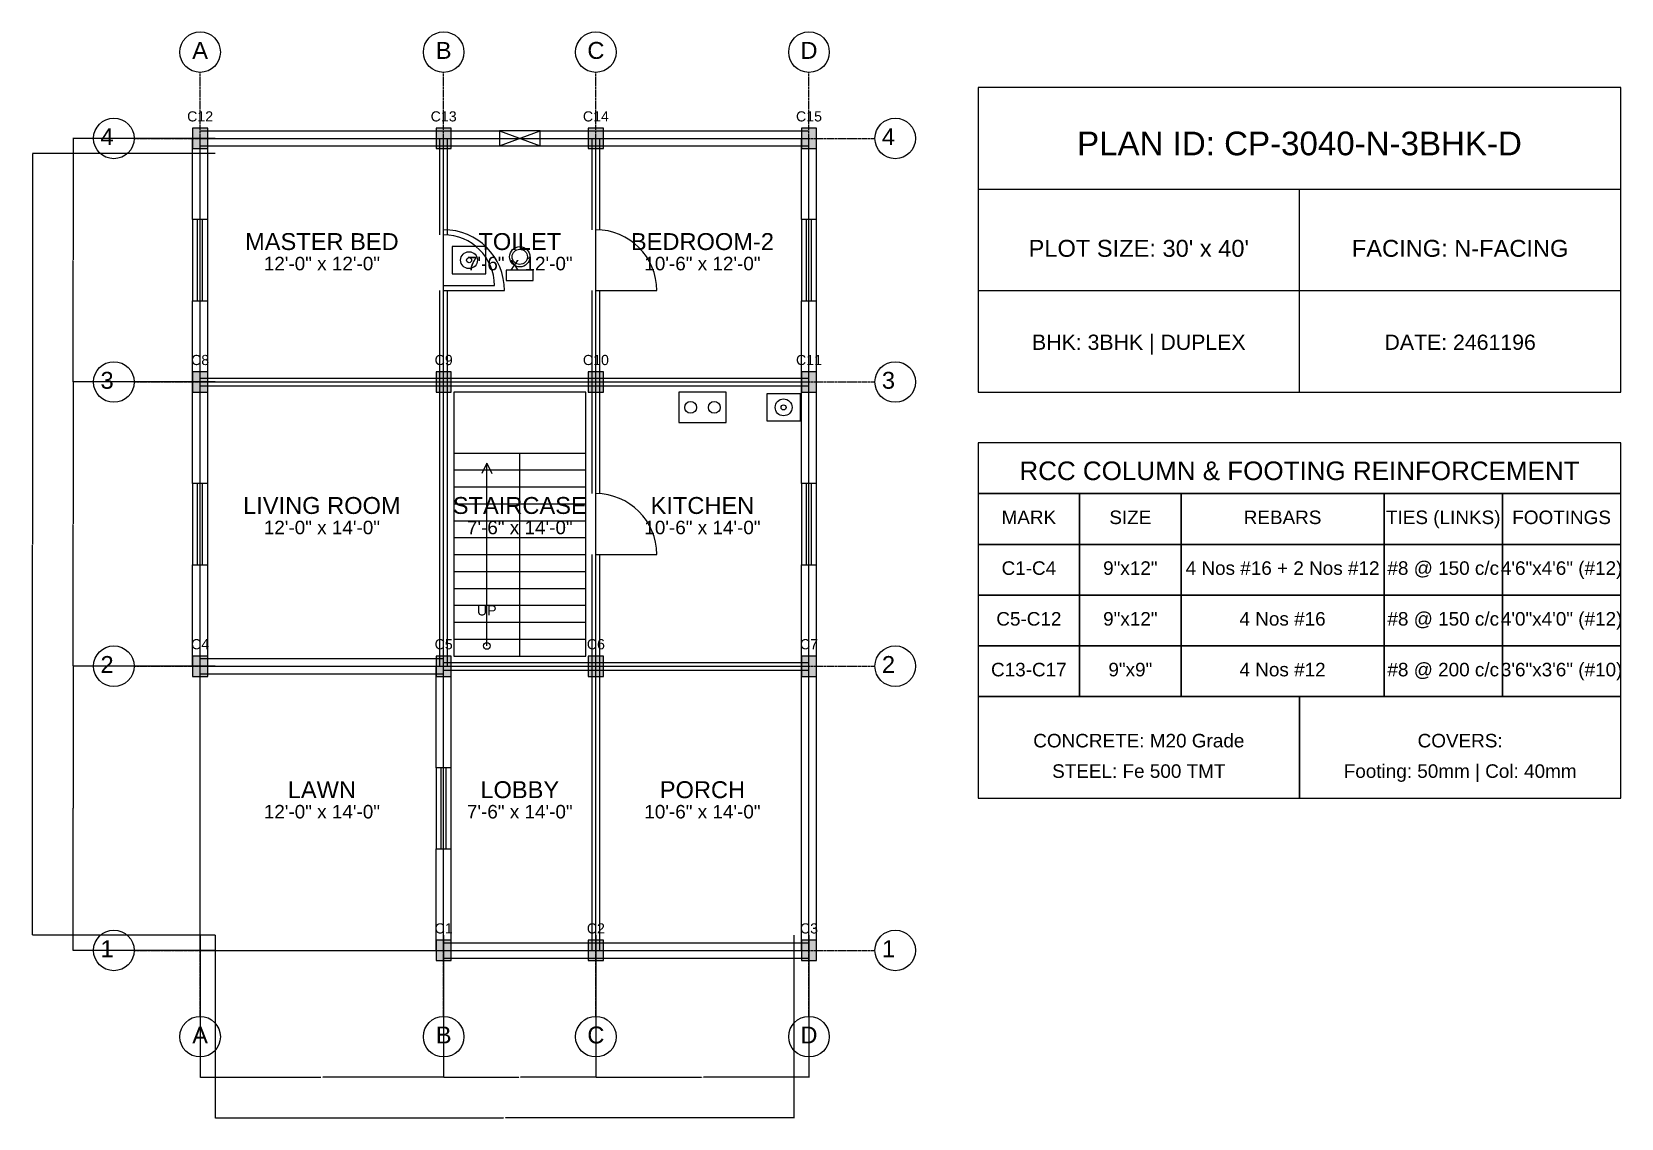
# Model space of a CAD drawing. Header units: inches. Extents: x -134 to 23580, y -99 to 23207.
# Drawn here: x 4900 to 5840, y 2401 to 3043 of the extents above; entities that cross this region are included whole.
import ezdxf
from ezdxf.enums import TextEntityAlignment as Align

# ---------------------------------------------------------------- set-up
doc = ezdxf.new("R2010")
doc.units = ezdxf.units.IN
doc.header["$MEASUREMENT"] = 0
doc.linetypes.add('CENTER', pattern=[2, 1.25, -0.25, 0.25, -0.25])
for name, color, linetype in [('A-COL-HATCH', 251, 'Continuous'), ('A-COLUMN', 1, 'Continuous'), ('A-DIM', 5, 'Continuous'), ('A-DOOR', 30, 'Continuous'), ('A-FIXTURE', 8, 'Continuous'), ('A-STAIR', 6, 'Continuous'), ('A-TEXT', 2, 'Continuous'), ('A-WALL-EXT', 7, 'Continuous'), ('A-WALL-INT', 9, 'Continuous'), ('A-WINDOW', 4, 'Continuous'), ('S-BEAM-FRAMING', 2, 'Continuous'), ('S-BUBBLE', 4, 'Continuous'), ('S-GRID-CENTER', 8, 'CENTER'), ('S-TABLE', 7, 'Continuous'), ('S-TEXT', 3, 'Continuous')]:
    doc.layers.add(name, color=color, linetype=linetype)
doc.styles.get("Standard").update_dxf_attribs({"font": 'arial.ttf'})
doc.dimstyles.get("Standard").update_dxf_attribs({"dimtxt": 0.18, "dimasz": 0.18, "dimexe": 0.18, "dimexo": 0.0625, "dimgap": 0.09, "dimtad": 0, "dimtih": 1, "dimtoh": 1, "dimdec": 4, "dimzin": 0, "dimdsep": 46, "dimtxsty": 'Standard', "dimcen": 0.09, "dimadec": 0, "dimazin": 0, "dimtfac": 1, "dimtdec": 4, "dimtofl": 0, "dimtmove": 0, "dimatfit": 3, "dimfxl": 1, "dimtolj": 1, "dimtzin": 0, "dimarcsym": 0})

# ---------------------------------------------------------------- blocks, each defined once
blk = doc.blocks.new('*D147')
at = {"layer": 'A-DIM', "color": 0, "lineweight": -2, "transparency": 16777216}
for p, q in [((5000, 2508.94), (5000, 2424.82)), ((5144, 2508.94), (5144, 2424.82)), ((5000.18, 2425), (5071.41, 2425)), ((5143.82, 2425), (5072.59, 2425))]:
    blk.add_line(p, q, dxfattribs=at)
at = {"layer": 'A-DIM', "color": 0, "transparency": 16777216}
for points in [[(5000.18, 2425.03), (5000.18, 2424.97), (5000, 2425)], [(5143.82, 2425.03), (5143.82, 2424.97), (5144, 2425)]]:
    blk.add_solid(points, dxfattribs=at)
at = {"layer": 'Defpoints', "color": 0, "transparency": 16777216}
for p in [(5000, 2509), (5144, 2509), (5144, 2425)]:
    blk.add_point(p, dxfattribs=at)
at = {"layer": 'A-DIM', "color": 0, "transparency": 16777216, "insert": (5072, 2425), "char_height": 0.18, "attachment_point": 5}
blk.add_mtext('\\A1;144.0000', dxfattribs=at)
blk = doc.blocks.new('*D148')
at = {"layer": 'A-DIM', "color": 0, "lineweight": -2, "transparency": 16777216}
for p, q in [((5144, 2508.94), (5144, 2424.82)), ((5234, 2508.94), (5234, 2424.82)), ((5144.18, 2425), (5188.47, 2425)), ((5233.82, 2425), (5189.53, 2425))]:
    blk.add_line(p, q, dxfattribs=at)
at = {"layer": 'A-DIM', "color": 0, "transparency": 16777216}
for points in [[(5144.18, 2425.03), (5144.18, 2424.97), (5144, 2425)], [(5233.82, 2425.03), (5233.82, 2424.97), (5234, 2425)]]:
    blk.add_solid(points, dxfattribs=at)
at = {"layer": 'Defpoints', "color": 0, "transparency": 16777216}
for p in [(5144, 2509), (5234, 2509), (5234, 2425)]:
    blk.add_point(p, dxfattribs=at)
at = {"layer": 'A-DIM', "color": 0, "transparency": 16777216, "insert": (5189, 2425), "char_height": 0.18, "attachment_point": 5}
blk.add_mtext('\\A1;90.0000', dxfattribs=at)
blk = doc.blocks.new('*D149')
at = {"layer": 'A-DIM', "color": 0, "lineweight": -2, "transparency": 16777216}
for p, q in [((5234, 2508.94), (5234, 2424.82)), ((5360, 2508.94), (5360, 2424.82)), ((5234.18, 2425), (5296.41, 2425)), ((5359.82, 2425), (5297.59, 2425))]:
    blk.add_line(p, q, dxfattribs=at)
at = {"layer": 'A-DIM', "color": 0, "transparency": 16777216}
for points in [[(5234.18, 2425.03), (5234.18, 2424.97), (5234, 2425)], [(5359.82, 2425.03), (5359.82, 2424.97), (5360, 2425)]]:
    blk.add_solid(points, dxfattribs=at)
at = {"layer": 'Defpoints', "color": 0, "transparency": 16777216}
for p in [(5234, 2509), (5360, 2509), (5360, 2425)]:
    blk.add_point(p, dxfattribs=at)
at = {"layer": 'A-DIM', "color": 0, "transparency": 16777216, "insert": (5297, 2425), "char_height": 0.18, "attachment_point": 5}
blk.add_mtext('\\A1;126.0000', dxfattribs=at)
blk = doc.blocks.new('*D150')
at = {"layer": 'A-DIM', "color": 0, "lineweight": -2, "transparency": 16777216}
for p, q in [((5009, 2508.94), (5009, 2400.82)), ((5351, 2508.94), (5351, 2400.82)), ((5009.18, 2401), (5179.4, 2401)), ((5350.82, 2401), (5180.6, 2401))]:
    blk.add_line(p, q, dxfattribs=at)
at = {"layer": 'A-DIM', "color": 0, "transparency": 16777216}
for points in [[(5009.18, 2401.03), (5009.18, 2400.97), (5009, 2401)], [(5350.82, 2401.03), (5350.82, 2400.97), (5351, 2401)]]:
    blk.add_solid(points, dxfattribs=at)
at = {"layer": 'Defpoints', "color": 0, "transparency": 16777216}
for p in [(5009, 2509), (5351, 2509), (5351, 2401)]:
    blk.add_point(p, dxfattribs=at)
at = {"layer": 'A-DIM', "color": 0, "transparency": 16777216, "insert": (5180, 2401), "char_height": 0.18, "attachment_point": 5}
blk.add_mtext('\\A1;342.0000', dxfattribs=at)
blk = doc.blocks.new('*D151')
at = {"layer": 'A-DIM', "color": 0, "lineweight": -2, "transparency": 16777216}
for p, q in [((5008.94, 2668), (4924.82, 2668)), ((4925, 2667.82), (4925, 2584.18)), ((4925, 2500.18), (4925, 2583.82)), ((5008.94, 2500), (4924.82, 2500))]:
    blk.add_line(p, q, dxfattribs=at)
at = {"layer": 'A-DIM', "color": 0, "transparency": 16777216}
for points in [[(4924.97, 2667.82), (4925.03, 2667.82), (4925, 2668)], [(4924.97, 2500.18), (4925.03, 2500.18), (4925, 2500)]]:
    blk.add_solid(points, dxfattribs=at)
at = {"layer": 'Defpoints', "color": 0, "transparency": 16777216}
for p in [(4925, 2668), (5009, 2668), (5009, 2500)]:
    blk.add_point(p, dxfattribs=at)
at = {"layer": 'A-DIM', "color": 0, "transparency": 16777216, "insert": (4925, 2584), "char_height": 0.18, "attachment_point": 5}
blk.add_mtext('\\A1;168.0000', dxfattribs=at)
blk = doc.blocks.new('*D152')
at = {"layer": 'A-DIM', "color": 0, "lineweight": -2, "transparency": 16777216}
for p, q in [((5008.94, 2836), (4924.82, 2836)), ((4925, 2835.82), (4925, 2752.18)), ((4925, 2668.18), (4925, 2751.82)), ((5008.94, 2668), (4924.82, 2668))]:
    blk.add_line(p, q, dxfattribs=at)
at = {"layer": 'A-DIM', "color": 0, "transparency": 16777216}
for points in [[(4924.97, 2835.82), (4925.03, 2835.82), (4925, 2836)], [(4924.97, 2668.18), (4925.03, 2668.18), (4925, 2668)]]:
    blk.add_solid(points, dxfattribs=at)
at = {"layer": 'Defpoints', "color": 0, "transparency": 16777216}
for p in [(4925, 2836), (5009, 2836), (5009, 2668)]:
    blk.add_point(p, dxfattribs=at)
at = {"layer": 'A-DIM', "color": 0, "transparency": 16777216, "insert": (4925, 2752), "char_height": 0.18, "attachment_point": 5}
blk.add_mtext('\\A1;168.0000', dxfattribs=at)
blk = doc.blocks.new('*D153')
at = {"layer": 'A-DIM', "color": 0, "lineweight": -2, "transparency": 16777216}
for p, q in [((5008.94, 2980), (4924.82, 2980)), ((4925, 2979.82), (4925, 2908.18)), ((4925, 2836.18), (4925, 2907.82)), ((5008.94, 2836), (4924.82, 2836))]:
    blk.add_line(p, q, dxfattribs=at)
at = {"layer": 'A-DIM', "color": 0, "transparency": 16777216}
for points in [[(4924.97, 2979.82), (4925.03, 2979.82), (4925, 2980)], [(4924.97, 2836.18), (4925.03, 2836.18), (4925, 2836)]]:
    blk.add_solid(points, dxfattribs=at)
at = {"layer": 'Defpoints', "color": 0, "transparency": 16777216}
for p in [(4925, 2980), (5009, 2980), (5009, 2836)]:
    blk.add_point(p, dxfattribs=at)
at = {"layer": 'A-DIM', "color": 0, "transparency": 16777216, "insert": (4925, 2908), "char_height": 0.18, "attachment_point": 5}
blk.add_mtext('\\A1;144.0000', dxfattribs=at)
blk = doc.blocks.new('*D154')
at = {"layer": 'A-DIM', "color": 0, "lineweight": -2, "transparency": 16777216}
for p, q in [((5008.94, 2971), (4900.82, 2971)), ((4901, 2970.82), (4901, 2740.18)), ((4901, 2509.18), (4901, 2739.82)), ((5008.94, 2509), (4900.82, 2509))]:
    blk.add_line(p, q, dxfattribs=at)
at = {"layer": 'A-DIM', "color": 0, "transparency": 16777216}
for points in [[(4900.97, 2970.82), (4901.03, 2970.82), (4901, 2971)], [(4900.97, 2509.18), (4901.03, 2509.18), (4901, 2509)]]:
    blk.add_solid(points, dxfattribs=at)
at = {"layer": 'Defpoints', "color": 0, "transparency": 16777216}
for p in [(4901, 2971), (5009, 2971), (5009, 2509)]:
    blk.add_point(p, dxfattribs=at)
at = {"layer": 'A-DIM', "color": 0, "transparency": 16777216, "insert": (4901, 2740), "char_height": 0.18, "attachment_point": 5}
blk.add_mtext('\\A1;462.0000', dxfattribs=at)

msp = doc.modelspace()

# ---------------------------------------------------------------- linework, layer by layer
at = {"layer": 'A-COL-HATCH'}
for points in [[(4995.5, 2974), (5004.5, 2974), (4995.5, 2986), (5004.5, 2986)], [(5139.5, 2974), (5148.5, 2974), (5139.5, 2986), (5148.5, 2986)], [(5229.5, 2974), (5238.5, 2974), (5229.5, 2986), (5238.5, 2986)], [(5355.5, 2974), (5364.5, 2974), (5355.5, 2986), (5364.5, 2986)], [(4995.5, 2830), (5004.5, 2830), (4995.5, 2842), (5004.5, 2842)], [(5139.5, 2830), (5148.5, 2830), (5139.5, 2842), (5148.5, 2842)], [(5229.5, 2830), (5238.5, 2830), (5229.5, 2842), (5238.5, 2842)], [(5355.5, 2830), (5364.5, 2830), (5355.5, 2842), (5364.5, 2842)], [(4995.5, 2662), (5004.5, 2662), (4995.5, 2674), (5004.5, 2674)], [(5139.5, 2662), (5148.5, 2662), (5139.5, 2674), (5148.5, 2674)], [(5229.5, 2662), (5238.5, 2662), (5229.5, 2674), (5238.5, 2674)], [(5355.5, 2662), (5364.5, 2662), (5355.5, 2674), (5364.5, 2674)], [(5139.5, 2494), (5148.5, 2494), (5139.5, 2506), (5148.5, 2506)], [(5229.5, 2494), (5238.5, 2494), (5229.5, 2506), (5238.5, 2506)], [(5355.5, 2494), (5364.5, 2494), (5355.5, 2506), (5364.5, 2506)]]:
    msp.add_solid(points, dxfattribs=at)
at = {"layer": 'A-COLUMN'}
for points in [[(4995.5, 2974), (5004.5, 2974), (5004.5, 2986), (4995.5, 2986)], [(5139.5, 2974), (5148.5, 2974), (5148.5, 2986), (5139.5, 2986)], [(5229.5, 2974), (5238.5, 2974), (5238.5, 2986), (5229.5, 2986)], [(5355.5, 2974), (5364.5, 2974), (5364.5, 2986), (5355.5, 2986)], [(4995.5, 2830), (5004.5, 2830), (5004.5, 2842), (4995.5, 2842)], [(5139.5, 2830), (5148.5, 2830), (5148.5, 2842), (5139.5, 2842)], [(5229.5, 2830), (5238.5, 2830), (5238.5, 2842), (5229.5, 2842)], [(5355.5, 2830), (5364.5, 2830), (5364.5, 2842), (5355.5, 2842)], [(4995.5, 2662), (5004.5, 2662), (5004.5, 2674), (4995.5, 2674)], [(5139.5, 2662), (5148.5, 2662), (5148.5, 2674), (5139.5, 2674)], [(5229.5, 2662), (5238.5, 2662), (5238.5, 2674), (5229.5, 2674)], [(5355.5, 2662), (5364.5, 2662), (5364.5, 2674), (5355.5, 2674)], [(5139.5, 2494), (5148.5, 2494), (5148.5, 2506), (5139.5, 2506)], [(5229.5, 2494), (5238.5, 2494), (5238.5, 2506), (5229.5, 2506)], [(5355.5, 2494), (5364.5, 2494), (5364.5, 2506), (5355.5, 2506)]]:
    msp.add_lwpolyline(points, close=True, dxfattribs=at)
at = {"layer": 'A-DOOR'}
for p, q in [((5144, 2893), (5174, 2893)), ((5144, 2890), (5180, 2890)), ((5234, 2890), (5270, 2890)), ((5234, 2734), (5270, 2734))]:
    msp.add_line(p, q, dxfattribs=at)
for centre, radius in [((5144, 2890), 36), ((5144, 2893), 30), ((5234, 2890), 36), ((5234, 2734), 36)]:
    msp.add_arc(centre, radius, 0, 90, dxfattribs=at)
at = {"layer": 'A-FIXTURE'}
for points in [[(5149, 2900), (5169, 2900), (5169, 2916), (5149, 2916)], [(5181, 2896), (5197, 2896), (5197, 2902), (5181, 2902)], [(5283, 2812), (5311, 2812), (5311, 2830), (5283, 2830)], [(5335, 2813), (5355, 2813), (5355, 2829), (5335, 2829)]]:
    msp.add_lwpolyline(points, close=True, dxfattribs=at)
for centre, radius in [((5189, 2910), 6), ((5189, 2910), 4.5), ((5159, 2908), 5), ((5159, 2908), 1.5), ((5290, 2821), 3.5), ((5304, 2821), 3.5), ((5345, 2821), 5), ((5345, 2821), 1.5)]:
    msp.add_circle(centre, radius, dxfattribs=at)
at = {"layer": 'A-STAIR'}
for p, q in [((5150, 2794), (5228, 2794)), ((5189, 2674), (5189, 2794)), ((5150, 2784), (5189, 2784)), ((5169.5, 2788), (5166.5, 2782)), ((5169.5, 2680), (5169.5, 2788)), ((5169.5, 2788), (5172.5, 2782)), ((5189, 2784), (5228, 2784)), ((5150, 2774), (5189, 2774)), ((5189, 2774), (5228, 2774)), ((5150, 2764), (5189, 2764)), ((5189, 2764), (5228, 2764)), ((5150, 2754), (5189, 2754)), ((5189, 2754), (5228, 2754)), ((5150, 2744), (5189, 2744)), ((5189, 2744), (5228, 2744)), ((5150, 2734), (5189, 2734)), ((5189, 2734), (5228, 2734)), ((5150, 2724), (5189, 2724)), ((5189, 2724), (5228, 2724)), ((5150, 2714), (5189, 2714)), ((5189, 2714), (5228, 2714)), ((5150, 2704), (5189, 2704)), ((5189, 2704), (5228, 2704)), ((5150, 2694), (5189, 2694)), ((5189, 2694), (5228, 2694)), ((5150, 2684), (5189, 2684)), ((5189, 2684), (5228, 2684))]:
    msp.add_line(p, q, dxfattribs=at)
msp.add_lwpolyline([(5150, 2674), (5228, 2674), (5228, 2830), (5150, 2830)], close=True, dxfattribs=at)
msp.add_circle((5169.5, 2680), 2, dxfattribs=at)
at = {"layer": 'A-WALL-EXT'}
for p, q in [((4995.5, 2932), (4995.5, 2980)), ((5000, 2984.5), (5144, 2984.5)), ((5004.5, 2932), (5004.5, 2980)), ((5144, 2984.5), (5177, 2984.5)), ((5201, 2984.5), (5234, 2984.5)), ((5234, 2984.5), (5360, 2984.5)), ((5355.5, 2932), (5355.5, 2980)), ((5364.5, 2932), (5364.5, 2980)), ((5000, 2975.5), (5144, 2975.5)), ((5144, 2975.5), (5177, 2975.5)), ((5201, 2975.5), (5234, 2975.5)), ((5234, 2975.5), (5360, 2975.5)), ((5460, 2950), (5840, 2950)), ((5650, 2830), (5650, 2950)), ((5460, 2890), (5840, 2890)), ((4995.5, 2836), (4995.5, 2884)), ((5004.5, 2836), (5004.5, 2884)), ((5355.5, 2836), (5355.5, 2884)), ((5364.5, 2836), (5364.5, 2884)), ((4995.5, 2776), (4995.5, 2836)), ((5004.5, 2776), (5004.5, 2836)), ((5355.5, 2776), (5355.5, 2836)), ((5364.5, 2776), (5364.5, 2836)), ((4995.5, 2668), (4995.5, 2728)), ((5004.5, 2668), (5004.5, 2728)), ((5355.5, 2668), (5355.5, 2728)), ((5364.5, 2668), (5364.5, 2728)), ((5000, 2672.5), (5144, 2672.5)), ((5000, 2663.5), (5144, 2663.5)), ((5139.5, 2608), (5139.5, 2668)), ((5148.5, 2608), (5148.5, 2668)), ((5355.5, 2500), (5355.5, 2668)), ((5364.5, 2500), (5364.5, 2668)), ((5139.5, 2500), (5139.5, 2560)), ((5148.5, 2500), (5148.5, 2560)), ((5144, 2504.5), (5234, 2504.5)), ((5234, 2504.5), (5360, 2504.5)), ((5144, 2495.5), (5234, 2495.5)), ((5234, 2495.5), (5360, 2495.5))]:
    msp.add_line(p, q, dxfattribs=at)
msp.add_lwpolyline([(5460, 2830), (5840, 2830), (5840, 3010), (5460, 3010)], close=True, dxfattribs=at)
at = {"layer": 'A-WALL-INT'}
for p, q in [((5141.75, 2923), (5141.75, 2980)), ((5146.25, 2923), (5146.25, 2980)), ((5231.75, 2926), (5231.75, 2980)), ((5236.25, 2926), (5236.25, 2980)), ((5141.75, 2836), (5141.75, 2890)), ((5146.25, 2836), (5146.25, 2890)), ((5231.75, 2836), (5231.75, 2890)), ((5236.25, 2836), (5236.25, 2890)), ((5000, 2838.25), (5144, 2838.25)), ((5144, 2838.25), (5234, 2838.25)), ((5234, 2838.25), (5360, 2838.25)), ((5000, 2833.75), (5144, 2833.75)), ((5141.75, 2668), (5141.75, 2836)), ((5144, 2833.75), (5234, 2833.75)), ((5146.25, 2668), (5146.25, 2836)), ((5231.75, 2770), (5231.75, 2836)), ((5234, 2833.75), (5360, 2833.75)), ((5236.25, 2770), (5236.25, 2836)), ((5231.75, 2668), (5231.75, 2734)), ((5236.25, 2668), (5236.25, 2734)), ((5144, 2670.25), (5234, 2670.25)), ((5234, 2670.25), (5360, 2670.25)), ((5144, 2665.75), (5234, 2665.75)), ((5231.75, 2500), (5231.75, 2668)), ((5234, 2665.75), (5360, 2665.75)), ((5236.25, 2500), (5236.25, 2668))]:
    msp.add_line(p, q, dxfattribs=at)
at = {"layer": 'A-WINDOW'}
for p, q in [((5177, 2975.5), (5201, 2984.5)), ((5177, 2984.5), (5201, 2975.5)), ((4998.5, 2884), (4998.5, 2932)), ((5001.5, 2884), (5001.5, 2932)), ((5358.5, 2884), (5358.5, 2932)), ((5361.5, 2884), (5361.5, 2932)), ((4998.5, 2728), (4998.5, 2776)), ((5001.5, 2728), (5001.5, 2776)), ((5358.5, 2728), (5358.5, 2776)), ((5361.5, 2728), (5361.5, 2776)), ((5142.5, 2560), (5142.5, 2608)), ((5145.5, 2560), (5145.5, 2608))]:
    msp.add_line(p, q, dxfattribs=at)
for points in [[(5177, 2975.5), (5201, 2975.5), (5201, 2984.5), (5177, 2984.5)], [(4995.5, 2884), (5004.5, 2884), (5004.5, 2932), (4995.5, 2932)], [(5355.5, 2884), (5364.5, 2884), (5364.5, 2932), (5355.5, 2932)], [(4995.5, 2728), (5004.5, 2728), (5004.5, 2776), (4995.5, 2776)], [(5355.5, 2728), (5364.5, 2728), (5364.5, 2776), (5355.5, 2776)], [(5139.5, 2560), (5148.5, 2560), (5148.5, 2608), (5139.5, 2608)]]:
    msp.add_lwpolyline(points, close=True, dxfattribs=at)
at = {"layer": 'S-BEAM-FRAMING'}
for p, q in [((5000, 2500), (5000, 2980)), ((5000, 2980), (5360, 2980)), ((5144, 2500), (5144, 2980)), ((5234, 2500), (5234, 2980)), ((5360, 2500), (5360, 2980)), ((5000, 2836), (5360, 2836)), ((5000, 2668), (5360, 2668)), ((5000, 2500), (5360, 2500))]:
    msp.add_line(p, q, dxfattribs=at)
at = {"layer": 'S-BUBBLE'}
for centre in [(5000, 3031), (5144, 3031), (5234, 3031), (5360, 3031), (4949, 2980), (5411, 2980), (4949, 2836), (5411, 2836), (4949, 2668), (5411, 2668), (4949, 2500), (5411, 2500), (5000, 2449), (5144, 2449), (5234, 2449), (5360, 2449)]:
    msp.add_circle(centre, 12, dxfattribs=at)
at = {"layer": 'S-GRID-CENTER'}
for p, q in [((5000, 2461), (5000, 3019)), ((5144, 2461), (5144, 3019)), ((5234, 2461), (5234, 3019)), ((5360, 2461), (5360, 3019)), ((4961, 2980), (5399, 2980)), ((4961, 2836), (5399, 2836)), ((4961, 2668), (5399, 2668)), ((4961, 2500), (5399, 2500))]:
    msp.add_line(p, q, dxfattribs=at)
at = {"layer": 'S-TABLE'}
for points in [[(5460, 2770), (5840, 2770), (5840, 2800), (5460, 2800)], [(5460, 2740), (5520, 2740), (5520, 2770), (5460, 2770)], [(5520, 2740), (5580, 2740), (5580, 2770), (5520, 2770)], [(5580, 2740), (5700, 2740), (5700, 2770), (5580, 2770)], [(5700, 2740), (5770, 2740), (5770, 2770), (5700, 2770)], [(5770, 2740), (5840, 2740), (5840, 2770), (5770, 2770)], [(5460, 2710), (5520, 2710), (5520, 2740), (5460, 2740)], [(5520, 2710), (5580, 2710), (5580, 2740), (5520, 2740)], [(5580, 2710), (5700, 2710), (5700, 2740), (5580, 2740)], [(5700, 2710), (5770, 2710), (5770, 2740), (5700, 2740)], [(5770, 2710), (5840, 2710), (5840, 2740), (5770, 2740)], [(5460, 2680), (5520, 2680), (5520, 2710), (5460, 2710)], [(5520, 2680), (5580, 2680), (5580, 2710), (5520, 2710)], [(5580, 2680), (5700, 2680), (5700, 2710), (5580, 2710)], [(5700, 2680), (5770, 2680), (5770, 2710), (5700, 2710)], [(5770, 2680), (5840, 2680), (5840, 2710), (5770, 2710)], [(5460, 2650), (5520, 2650), (5520, 2680), (5460, 2680)], [(5520, 2650), (5580, 2650), (5580, 2680), (5520, 2680)], [(5580, 2650), (5700, 2650), (5700, 2680), (5580, 2680)], [(5700, 2650), (5770, 2650), (5770, 2680), (5700, 2680)], [(5770, 2650), (5840, 2650), (5840, 2680), (5770, 2680)], [(5460, 2590), (5650, 2590), (5650, 2650), (5460, 2650)], [(5650, 2590), (5840, 2590), (5840, 2650), (5650, 2650)]]:
    msp.add_lwpolyline(points, close=True, dxfattribs=at)

# ---------------------------------------------------------------- texts
at = {"layer": 'A-TEXT'}
for s, height, p in [('C12', 6, (5000, 2990)), ('C13', 6, (5144, 2990)), ('C14', 6, (5234, 2990)), ('C15', 6, (5360, 2990)), ('PLAN ID: CP-3040-N-3BHK-D', 14, (5650, 2970)), ('MASTER BED', 10, (5072, 2914)), ('TOILET', 10, (5189, 2914)), ('BEDROOM-2', 10, (5297, 2914)), ("PLOT SIZE: 30' x 40'", 10, (5555, 2910)), ('FACING: N-FACING', 10, (5745, 2910)), ('12\'-0" x 12\'-0"', 8, (5072, 2902)), ('7\'-6" x 12\'-0"', 8, (5189, 2902)), ('10\'-6" x 12\'-0"', 8, (5297, 2902)), ('BHK: 3BHK | DUPLEX', 9, (5555, 2855)), ('DATE: 2461196', 9, (5745, 2855)), ('C8', 6, (5000, 2846)), ('C9', 6, (5144, 2846)), ('C10', 6, (5234, 2846)), ('C11', 6, (5360, 2846)), ('LIVING ROOM', 10, (5072, 2758)), ('STAIRCASE', 10, (5189, 2758)), ('KITCHEN', 10, (5297, 2758)), ('12\'-0" x 14\'-0"', 8, (5072, 2746)), ('7\'-6" x 14\'-0"', 8, (5189, 2746)), ('10\'-6" x 14\'-0"', 8, (5297, 2746)), ('UP', 6, (5169.5, 2698)), ('C4', 6, (5000, 2678)), ('C5', 6, (5144, 2678)), ('C6', 6, (5234, 2678)), ('C7', 6, (5360, 2678)), ('LAWN', 10, (5072, 2590)), ('LOBBY', 10, (5189, 2590)), ('PORCH', 10, (5297, 2590)), ('12\'-0" x 14\'-0"', 8, (5072, 2578)), ('7\'-6" x 14\'-0"', 8, (5189, 2578)), ('10\'-6" x 14\'-0"', 8, (5297, 2578)), ('C1', 6, (5144, 2510)), ('C2', 6, (5234, 2510)), ('C3', 6, (5360, 2510))]:
    msp.add_text(s, height=height, dxfattribs=at).set_placement(p, align=Align.CENTER)
at = {"layer": 'S-TEXT'}
for s, height, p in [('A', 10, (5000, 3027)), ('B', 10, (5144, 3027)), ('C', 10, (5234, 3027)), ('D', 10, (5360, 3027)), ('4', 10, (4945, 2976)), ('4', 10, (5407, 2976)), ('3', 10, (4945, 2832)), ('3', 10, (5407, 2832)), ('RCC COLUMN & FOOTING REINFORCEMENT', 11, (5650, 2778)), ('MARK', 8, (5490, 2752)), ('SIZE', 8, (5550, 2752)), ('REBARS', 8, (5640, 2752)), ('TIES (LINKS)', 8, (5735, 2752)), ('FOOTINGS', 8, (5805, 2752)), ('C1-C4', 8, (5490, 2722)), ('9"x12"', 8, (5550, 2722)), ('4 Nos #16 + 2 Nos #12', 8, (5640, 2722)), ('#8 @ 150 c/c', 8, (5735, 2722)), ('4\'6"x4\'6" (#12)', 8, (5805, 2722)), ('C5-C12', 8, (5490, 2692)), ('9"x12"', 8, (5550, 2692)), ('4 Nos #16', 8, (5640, 2692)), ('#8 @ 150 c/c', 8, (5735, 2692)), ('4\'0"x4\'0" (#12)', 8, (5805, 2692)), ('2', 10, (4945, 2664)), ('2', 10, (5407, 2664)), ('C13-C17', 8, (5490, 2662)), ('9"x9"', 8, (5550, 2662)), ('4 Nos #12', 8, (5640, 2662)), ('#8 @ 200 c/c', 8, (5735, 2662)), ('3\'6"x3\'6" (#10)', 8, (5805, 2662)), ('CONCRETE: M20 Grade', 8, (5555, 2620)), ('COVERS:', 8, (5745, 2620)), ('STEEL: Fe 500 TMT', 8, (5555, 2602)), ('Footing: 50mm | Col: 40mm', 8, (5745, 2602)), ('1', 10, (4945, 2496)), ('1', 10, (5407, 2496)), ('A', 10, (5000, 2445)), ('B', 10, (5144, 2445)), ('C', 10, (5234, 2445)), ('D', 10, (5360, 2445))]:
    msp.add_text(s, height=height, dxfattribs=at).set_placement(p, align=Align.CENTER)

# ---------------------------------------------------------------- dimensions: what is measured, and where the dimension line sits
at = {"layer": 'A-DIM'}
for base, p1, p2, picture, middle in [((4925, 2980), (5009, 2836), (5009, 2980), '*D153', (4925, 2908)), ((4901, 2971), (5009, 2509), (5009, 2971), '*D154', (4901, 2740)), ((4925, 2836), (5009, 2668), (5009, 2836), '*D152', (4925, 2752)), ((4925, 2668), (5009, 2500), (5009, 2668), '*D151', (4925, 2584))]:
    dim = msp.add_linear_dim(base=base, p1=p1, p2=p2, angle=90, dimstyle='Standard', dxfattribs=at)
    dim.commit()
    dim.dimension.update_dxf_attribs({"geometry": picture, "text_midpoint": middle})
for base, p1, p2, picture, middle in [((5144, 2425), (5000, 2509), (5144, 2509), '*D147', (5072, 2425)), ((5351, 2401), (5009, 2509), (5351, 2509), '*D150', (5180, 2401)), ((5234, 2425), (5144, 2509), (5234, 2509), '*D148', (5189, 2425)), ((5360, 2425), (5234, 2509), (5360, 2509), '*D149', (5297, 2425))]:
    dim = msp.add_linear_dim(base=base, p1=p1, p2=p2, dimstyle='Standard', dxfattribs=at)
    dim.commit()
    dim.dimension.update_dxf_attribs({"geometry": picture, "text_midpoint": middle})

doc.saveas('drawing.dxf')
